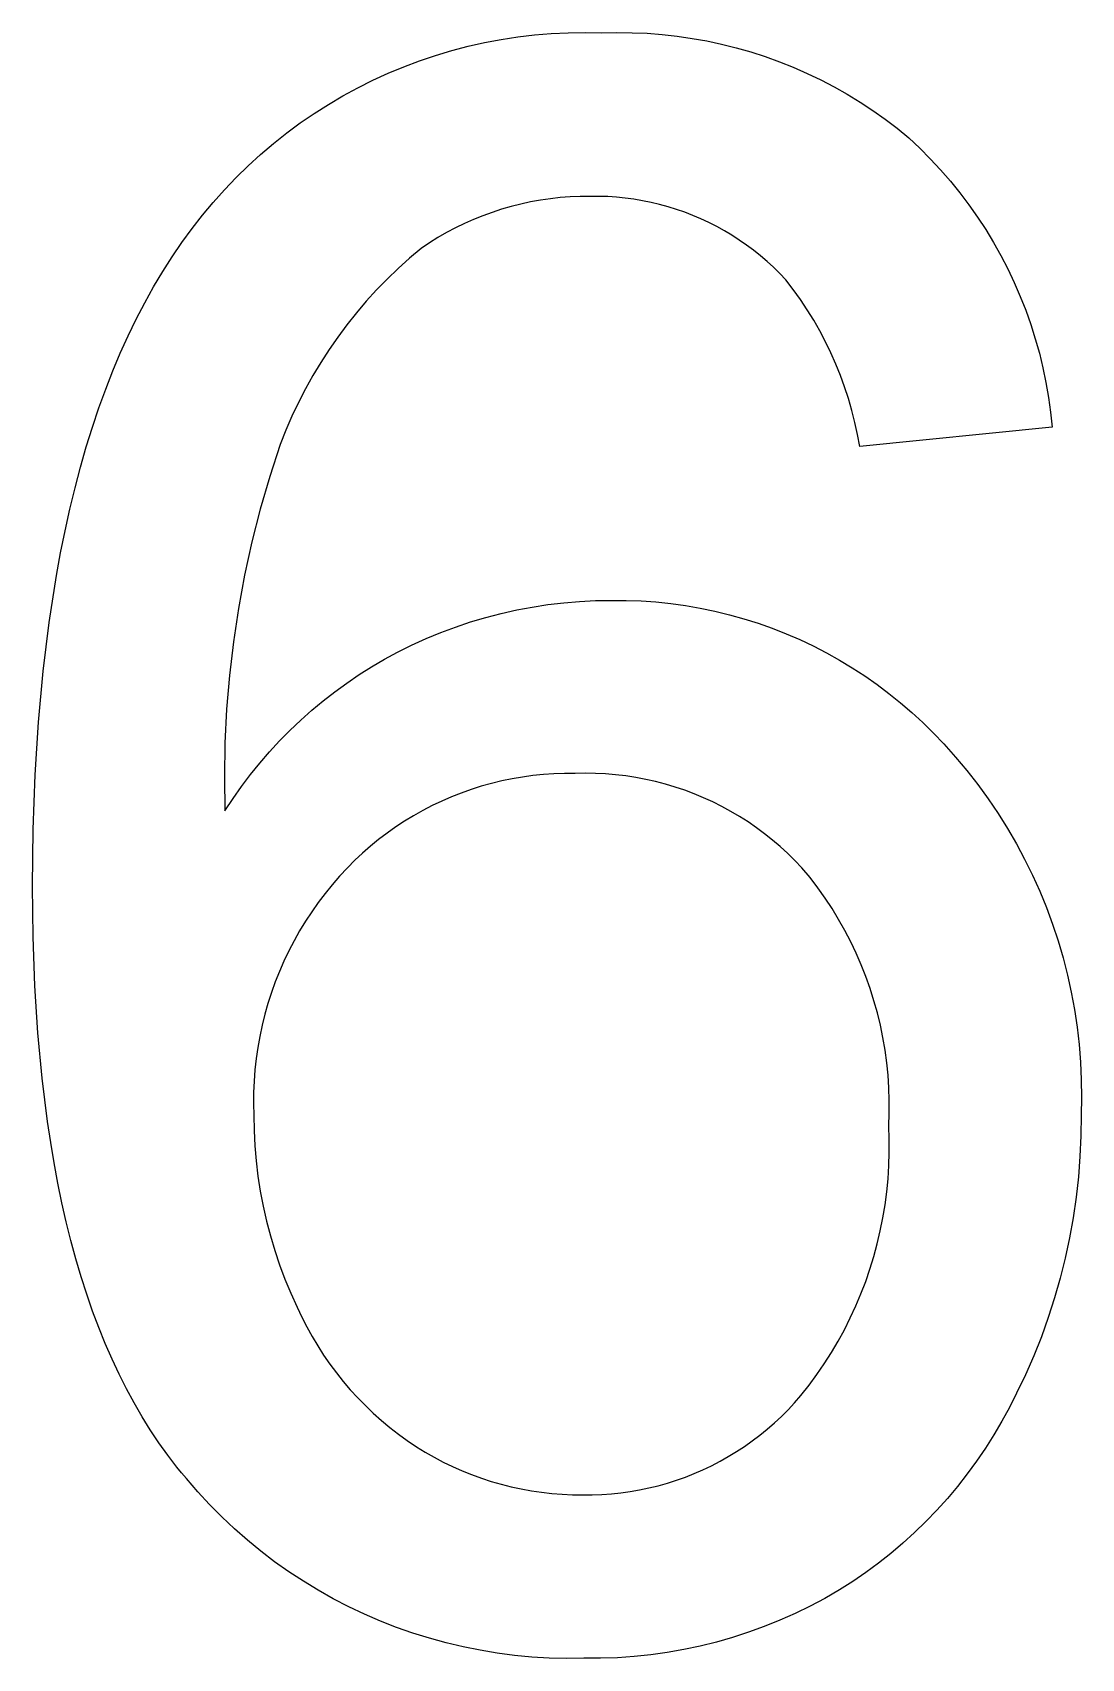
# Model space of a CAD drawing. Header units: millimetres. Extents: x 430 to 4403, y -1522 to 1254.
# Drawn here: x 3624.25 to 3643.31, y -1346.41 to -1316.85 of the extents above; entities that cross this region are included whole.
import ezdxf

# ---------------------------------------------------------------- set-up
doc = ezdxf.new("R2010")
doc.units = ezdxf.units.MM
doc.header["$MEASUREMENT"] = 0
doc.layers.add('Domyślny', color=7, linetype='Continuous', true_color=0x000000)

msp = doc.modelspace()

# ---------------------------------------------------------------- linework, layer by layer
at = {"layer": 'Domyślny'}
for p, q in [((3632.463, -1317.035), (3632.764, -1316.978)), ((3632.764, -1316.978), (3633.067, -1316.931)), ((3633.067, -1316.931), (3633.372, -1316.895)), ((3633.372, -1316.895), (3633.677, -1316.87)), ((3633.677, -1316.87), (3633.984, -1316.855)), ((3633.984, -1316.855), (3634.29, -1316.851)), ((3634.29, -1316.851), (3634.597, -1316.858)), ((3634.597, -1316.858), (3634.871, -1316.851)), ((3634.871, -1316.851), (3635.145, -1316.854)), ((3635.145, -1316.854), (3635.419, -1316.866)), ((3635.419, -1316.866), (3635.692, -1316.887)), ((3635.692, -1316.887), (3635.965, -1316.917)), ((3635.965, -1316.917), (3636.236, -1316.957)), ((3636.236, -1316.957), (3636.506, -1317.005)), ((3631.283, -1317.365), (3631.573, -1317.267)), ((3631.573, -1317.267), (3631.867, -1317.179)), ((3631.867, -1317.179), (3632.164, -1317.102)), ((3632.164, -1317.102), (3632.463, -1317.035)), ((3636.506, -1317.005), (3636.774, -1317.063)), ((3636.774, -1317.063), (3637.04, -1317.129)), ((3637.04, -1317.129), (3637.304, -1317.205)), ((3637.304, -1317.205), (3637.565, -1317.289)), ((3637.565, -1317.289), (3637.823, -1317.382)), ((3630.434, -1317.718), (3630.713, -1317.591)), ((3630.713, -1317.591), (3630.996, -1317.473)), ((3630.996, -1317.473), (3631.283, -1317.365)), ((3637.823, -1317.382), (3638.077, -1317.483)), ((3638.077, -1317.483), (3638.329, -1317.594)), ((3629.89, -1318.001), (3630.159, -1317.855)), ((3630.159, -1317.855), (3630.434, -1317.718)), ((3638.329, -1317.594), (3638.576, -1317.712)), ((3638.576, -1317.712), (3638.819, -1317.839)), ((3638.819, -1317.839), (3639.058, -1317.974)), ((3629.367, -1318.322), (3629.626, -1318.157)), ((3629.626, -1318.157), (3629.89, -1318.001)), ((3639.058, -1317.974), (3639.292, -1318.116)), ((3639.292, -1318.116), (3639.521, -1318.267)), ((3629.114, -1318.495), (3629.367, -1318.322)), ((3639.521, -1318.267), (3639.745, -1318.425)), ((3639.745, -1318.425), (3639.963, -1318.591)), ((3628.628, -1318.868), (3628.868, -1318.677)), ((3628.868, -1318.677), (3629.114, -1318.495)), ((3639.963, -1318.591), (3640.176, -1318.764)), ((3640.176, -1318.764), (3640.375, -1318.951)), ((3628.168, -1319.273), (3628.394, -1319.067)), ((3628.394, -1319.067), (3628.628, -1318.868)), ((3640.375, -1318.951), (3640.567, -1319.145)), ((3627.948, -1319.488), (3628.168, -1319.273)), ((3640.567, -1319.145), (3640.753, -1319.345)), ((3640.753, -1319.345), (3640.932, -1319.552)), ((3627.737, -1319.71), (3627.948, -1319.488)), ((3640.932, -1319.552), (3641.104, -1319.765)), ((3627.337, -1320.175), (3627.533, -1319.939)), ((3627.533, -1319.939), (3627.737, -1319.71)), ((3633.302, -1319.931), (3633.125, -1319.969)), ((3633.481, -1319.899), (3633.302, -1319.931)), ((3633.66, -1319.873), (3633.481, -1319.899)), ((3633.84, -1319.853), (3633.66, -1319.873)), ((3634.021, -1319.839), (3633.84, -1319.853)), ((3634.202, -1319.832), (3634.021, -1319.839)), ((3634.384, -1319.83), (3634.202, -1319.832)), ((3634.543, -1319.83), (3634.384, -1319.83)), ((3634.702, -1319.835), (3634.543, -1319.83)), ((3634.862, -1319.845), (3634.702, -1319.835)), ((3635.02, -1319.861), (3634.862, -1319.845)), ((3635.178, -1319.882), (3635.02, -1319.861)), ((3635.335, -1319.909), (3635.178, -1319.882)), ((3635.491, -1319.94), (3635.335, -1319.909)), ((3635.647, -1319.977), (3635.491, -1319.94)), ((3641.104, -1319.765), (3641.268, -1319.983)), ((3627.147, -1320.417), (3627.337, -1320.175)), ((3632.264, -1320.251), (3632.098, -1320.325)), ((3632.432, -1320.183), (3632.264, -1320.251)), ((3632.602, -1320.121), (3632.432, -1320.183)), ((3632.775, -1320.064), (3632.602, -1320.121)), ((3632.949, -1320.014), (3632.775, -1320.064)), ((3633.125, -1319.969), (3632.949, -1320.014)), ((3635.8, -1320.019), (3635.647, -1319.977)), ((3635.952, -1320.067), (3635.8, -1320.019)), ((3636.103, -1320.119), (3635.952, -1320.067)), ((3636.252, -1320.177), (3636.103, -1320.119)), ((3636.398, -1320.239), (3636.252, -1320.177)), ((3636.543, -1320.307), (3636.398, -1320.239)), ((3641.268, -1319.983), (3641.425, -1320.206)), ((3641.425, -1320.206), (3641.574, -1320.435)), ((3626.963, -1320.669), (3627.147, -1320.417)), ((3631.775, -1320.489), (3631.617, -1320.579)), ((3631.935, -1320.404), (3631.775, -1320.489)), ((3632.098, -1320.325), (3631.935, -1320.404)), ((3636.685, -1320.379), (3636.543, -1320.307)), ((3636.824, -1320.456), (3636.685, -1320.379)), ((3636.961, -1320.538), (3636.824, -1320.456)), ((3637.095, -1320.624), (3636.961, -1320.538)), ((3641.574, -1320.435), (3641.716, -1320.669)), ((3626.785, -1320.929), (3626.963, -1320.669)), ((3631.313, -1320.776), (3631.1, -1320.955)), ((3631.463, -1320.675), (3631.313, -1320.776)), ((3631.617, -1320.579), (3631.463, -1320.675)), ((3637.226, -1320.715), (3637.095, -1320.624)), ((3637.354, -1320.81), (3637.226, -1320.715)), ((3637.479, -1320.909), (3637.354, -1320.81)), ((3641.716, -1320.669), (3641.85, -1320.907)), ((3626.613, -1321.199), (3626.785, -1320.929)), ((3631.1, -1320.955), (3630.894, -1321.14)), ((3637.6, -1321.013), (3637.479, -1320.909)), ((3637.717, -1321.12), (3637.6, -1321.013)), ((3637.831, -1321.232), (3637.717, -1321.12)), ((3641.85, -1320.907), (3641.975, -1321.15)), ((3626.447, -1321.477), (3626.613, -1321.199)), ((3630.694, -1321.333), (3630.501, -1321.532)), ((3630.894, -1321.14), (3630.694, -1321.333)), ((3637.941, -1321.347), (3637.831, -1321.232)), ((3638.077, -1321.524), (3637.941, -1321.347)), ((3641.975, -1321.15), (3642.092, -1321.397)), ((3642.092, -1321.397), (3642.201, -1321.648)), ((3626.287, -1321.764), (3626.447, -1321.477)), ((3630.501, -1321.532), (3630.314, -1321.737)), ((3638.206, -1321.706), (3638.077, -1321.524)), ((3638.33, -1321.892), (3638.206, -1321.706)), ((3642.201, -1321.648), (3642.301, -1321.902)), ((3626.133, -1322.06), (3626.287, -1321.764)), ((3630.134, -1321.948), (3629.961, -1322.165)), ((3630.314, -1321.737), (3630.134, -1321.948)), ((3638.447, -1322.083), (3638.33, -1321.892)), ((3642.301, -1321.902), (3642.392, -1322.159)), ((3625.985, -1322.366), (3626.133, -1322.06)), ((3629.961, -1322.165), (3629.795, -1322.388)), ((3638.557, -1322.277), (3638.447, -1322.083)), ((3638.662, -1322.474), (3638.557, -1322.277)), ((3642.392, -1322.159), (3642.475, -1322.42)), ((3625.843, -1322.68), (3625.985, -1322.366)), ((3629.637, -1322.616), (3629.486, -1322.849)), ((3629.795, -1322.388), (3629.637, -1322.616)), ((3638.759, -1322.675), (3638.662, -1322.474)), ((3642.475, -1322.42), (3642.549, -1322.683)), ((3625.708, -1323.003), (3625.843, -1322.68)), ((3629.486, -1322.849), (3629.344, -1323.087)), ((3638.849, -1322.879), (3638.759, -1322.675)), ((3638.933, -1323.086), (3638.849, -1322.879)), ((3642.549, -1322.683), (3642.614, -1322.948)), ((3625.578, -1323.335), (3625.708, -1323.003)), ((3629.344, -1323.087), (3629.209, -1323.329)), ((3639.01, -1323.296), (3638.933, -1323.086)), ((3642.614, -1322.948), (3642.67, -1323.216)), ((3625.454, -1323.676), (3625.578, -1323.335)), ((3629.209, -1323.329), (3629.082, -1323.576)), ((3639.079, -1323.508), (3639.01, -1323.296)), ((3642.67, -1323.216), (3642.717, -1323.485)), ((3642.717, -1323.485), (3642.754, -1323.756)), ((3625.336, -1324.026), (3625.454, -1323.676)), ((3629.082, -1323.576), (3628.963, -1323.827)), ((3639.142, -1323.723), (3639.079, -1323.508)), ((3639.197, -1323.939), (3639.142, -1323.723)), ((3642.754, -1323.756), (3642.783, -1324.027)), ((3625.225, -1324.385), (3625.336, -1324.026)), ((3628.853, -1324.082), (3628.751, -1324.34)), ((3628.963, -1323.827), (3628.853, -1324.082)), ((3639.245, -1324.157), (3639.197, -1323.939)), ((3642.783, -1324.027), (3639.286, -1324.377)), ((3625.119, -1324.752), (3625.225, -1324.385)), ((3628.751, -1324.34), (3628.559, -1324.926)), ((3639.286, -1324.377), (3639.245, -1324.157)), ((3625.02, -1325.129), (3625.119, -1324.752)), ((3628.559, -1324.926), (3628.387, -1325.517)), ((3624.926, -1325.515), (3625.02, -1325.129)), ((3624.838, -1325.909), (3624.926, -1325.515)), ((3628.387, -1325.517), (3628.235, -1326.114)), ((3624.757, -1326.313), (3624.838, -1325.909)), ((3628.235, -1326.114), (3628.103, -1326.715)), ((3624.682, -1326.726), (3624.757, -1326.313)), ((3624.549, -1327.578), (3624.682, -1326.726)), ((3628.103, -1326.715), (3627.99, -1327.321)), ((3627.99, -1327.321), (3627.898, -1327.93)), ((3633.048, -1327.35), (3633.331, -1327.297)), ((3633.331, -1327.297), (3633.616, -1327.253)), ((3633.616, -1327.253), (3633.903, -1327.219)), ((3633.903, -1327.219), (3634.19, -1327.194)), ((3634.19, -1327.194), (3634.478, -1327.18)), ((3634.478, -1327.18), (3634.766, -1327.175)), ((3634.766, -1327.175), (3635.038, -1327.176)), ((3635.038, -1327.176), (3635.309, -1327.186)), ((3635.309, -1327.186), (3635.58, -1327.205)), ((3635.58, -1327.205), (3635.85, -1327.233)), ((3635.85, -1327.233), (3636.118, -1327.271)), ((3636.118, -1327.271), (3636.386, -1327.317)), ((3636.386, -1327.317), (3636.651, -1327.372)), ((3624.44, -1328.465), (3624.549, -1327.578)), ((3631.938, -1327.66), (3632.211, -1327.568)), ((3632.211, -1327.568), (3632.487, -1327.486)), ((3632.487, -1327.486), (3632.766, -1327.413)), ((3632.766, -1327.413), (3633.048, -1327.35)), ((3636.651, -1327.372), (3636.915, -1327.436)), ((3636.915, -1327.436), (3637.176, -1327.51)), ((3637.176, -1327.51), (3637.435, -1327.591)), ((3637.435, -1327.591), (3637.691, -1327.682)), ((3627.898, -1327.93), (3627.827, -1328.542)), ((3631.138, -1327.99), (3631.401, -1327.871)), ((3631.401, -1327.871), (3631.667, -1327.761)), ((3631.667, -1327.761), (3631.938, -1327.66)), ((3637.691, -1327.682), (3637.944, -1327.781)), ((3637.944, -1327.781), (3638.193, -1327.889)), ((3638.193, -1327.889), (3638.438, -1328.005)), ((3630.643, -1328.246), (3630.88, -1328.118)), ((3630.88, -1328.118), (3631.138, -1327.99)), ((3638.438, -1328.005), (3638.68, -1328.129)), ((3638.68, -1328.129), (3638.917, -1328.261)), ((3624.356, -1329.389), (3624.44, -1328.465)), ((3629.96, -1328.678), (3630.183, -1328.526)), ((3630.183, -1328.526), (3630.411, -1328.383)), ((3630.411, -1328.383), (3630.643, -1328.246)), ((3638.917, -1328.261), (3639.149, -1328.401)), ((3639.149, -1328.401), (3639.377, -1328.549)), ((3627.827, -1328.542), (3627.775, -1329.156)), ((3629.742, -1328.836), (3629.96, -1328.678)), ((3639.377, -1328.549), (3639.599, -1328.704)), ((3639.599, -1328.704), (3639.816, -1328.867)), ((3629.323, -1329.174), (3629.53, -1329.002)), ((3629.53, -1329.002), (3629.742, -1328.836)), ((3639.816, -1328.867), (3640.028, -1329.037)), ((3640.028, -1329.037), (3640.233, -1329.214)), ((3624.295, -1330.348), (3624.356, -1329.389)), ((3627.775, -1329.156), (3627.744, -1329.771)), ((3628.926, -1329.539), (3629.122, -1329.353)), ((3629.122, -1329.353), (3629.323, -1329.174)), ((3640.233, -1329.214), (3640.433, -1329.398)), ((3640.433, -1329.398), (3640.626, -1329.589)), ((3628.737, -1329.731), (3628.926, -1329.539)), ((3640.626, -1329.589), (3640.813, -1329.786)), ((3627.744, -1329.771), (3627.734, -1330.387)), ((3628.379, -1330.133), (3628.555, -1329.929)), ((3628.555, -1329.929), (3628.737, -1329.731)), ((3640.813, -1329.786), (3641.027, -1330.025)), ((3628.21, -1330.342), (3628.379, -1330.133)), ((3641.027, -1330.025), (3641.233, -1330.271)), ((3641.233, -1330.271), (3641.431, -1330.524)), ((3624.259, -1331.343), (3624.295, -1330.348)), ((3627.734, -1330.387), (3627.744, -1331.003)), ((3627.892, -1330.778), (3628.047, -1330.557)), ((3628.047, -1330.557), (3628.21, -1330.342)), ((3632.404, -1330.556), (3632.221, -1330.614)), ((3632.589, -1330.504), (3632.404, -1330.556)), ((3632.776, -1330.459), (3632.589, -1330.504)), ((3632.964, -1330.42), (3632.776, -1330.459)), ((3633.153, -1330.387), (3632.964, -1330.42)), ((3633.344, -1330.361), (3633.153, -1330.387)), ((3633.535, -1330.342), (3633.344, -1330.361)), ((3633.726, -1330.329), (3633.535, -1330.342)), ((3633.918, -1330.322), (3633.726, -1330.329)), ((3634.111, -1330.323), (3633.918, -1330.322)), ((3634.295, -1330.319), (3634.111, -1330.323)), ((3634.479, -1330.321), (3634.295, -1330.319)), ((3634.663, -1330.331), (3634.479, -1330.321)), ((3634.847, -1330.346), (3634.663, -1330.331)), ((3635.03, -1330.368), (3634.847, -1330.346)), ((3635.212, -1330.396), (3635.03, -1330.368)), ((3635.393, -1330.43), (3635.212, -1330.396)), ((3635.573, -1330.47), (3635.393, -1330.43)), ((3635.751, -1330.517), (3635.573, -1330.47)), ((3635.928, -1330.57), (3635.751, -1330.517)), ((3636.102, -1330.629), (3635.928, -1330.57)), ((3641.431, -1330.524), (3641.62, -1330.784)), ((3627.744, -1331.003), (3627.892, -1330.778)), ((3631.685, -1330.826), (3631.512, -1330.908)), ((3631.861, -1330.749), (3631.685, -1330.826)), ((3632.04, -1330.678), (3631.861, -1330.749)), ((3632.221, -1330.614), (3632.04, -1330.678)), ((3636.275, -1330.694), (3636.102, -1330.629)), ((3636.445, -1330.765), (3636.275, -1330.694)), ((3636.613, -1330.841), (3636.445, -1330.765)), ((3636.777, -1330.924), (3636.613, -1330.841)), ((3641.62, -1330.784), (3641.799, -1331.05)), ((3631.174, -1331.091), (3631.01, -1331.191)), ((3631.341, -1330.997), (3631.174, -1331.091)), ((3631.512, -1330.908), (3631.341, -1330.997)), ((3636.939, -1331.012), (3636.777, -1330.924)), ((3637.098, -1331.105), (3636.939, -1331.012)), ((3637.254, -1331.204), (3637.098, -1331.105)), ((3641.799, -1331.05), (3641.97, -1331.322)), ((3624.247, -1332.374), (3624.259, -1331.343)), ((3630.692, -1331.407), (3630.539, -1331.523)), ((3630.849, -1331.296), (3630.692, -1331.407)), ((3631.01, -1331.191), (3630.849, -1331.296)), ((3637.405, -1331.309), (3637.254, -1331.204)), ((3637.554, -1331.418), (3637.405, -1331.309)), ((3637.698, -1331.533), (3637.554, -1331.418)), ((3641.97, -1331.322), (3642.131, -1331.6)), ((3630.246, -1331.771), (3630.105, -1331.902)), ((3630.39, -1331.645), (3630.246, -1331.771)), ((3630.539, -1331.523), (3630.39, -1331.645)), ((3637.838, -1331.652), (3637.698, -1331.533)), ((3637.975, -1331.776), (3637.838, -1331.652)), ((3638.106, -1331.905), (3637.975, -1331.776)), ((3642.131, -1331.6), (3642.282, -1331.883)), ((3629.97, -1332.038), (3629.83, -1332.189)), ((3630.105, -1331.902), (3629.97, -1332.038)), ((3638.234, -1332.038), (3638.106, -1331.905)), ((3638.38, -1332.217), (3638.234, -1332.038)), ((3642.282, -1331.883), (3642.424, -1332.171)), ((3629.695, -1332.345), (3629.565, -1332.504)), ((3629.83, -1332.189), (3629.695, -1332.345)), ((3638.52, -1332.4), (3638.38, -1332.217)), ((3642.424, -1332.171), (3642.556, -1332.464)), ((3624.258, -1333.295), (3624.247, -1332.374)), ((3629.565, -1332.504), (3629.441, -1332.669)), ((3638.653, -1332.588), (3638.52, -1332.4)), ((3638.78, -1332.78), (3638.653, -1332.588)), ((3642.556, -1332.464), (3642.677, -1332.761)), ((3629.322, -1332.837), (3629.209, -1333.009)), ((3629.441, -1332.669), (3629.322, -1332.837)), ((3638.901, -1332.977), (3638.78, -1332.78)), ((3642.677, -1332.761), (3642.789, -1333.063)), ((3629.102, -1333.185), (3629.001, -1333.364)), ((3629.209, -1333.009), (3629.102, -1333.185)), ((3639.014, -1333.178), (3638.901, -1332.977)), ((3639.12, -1333.382), (3639.014, -1333.178)), ((3642.789, -1333.063), (3642.889, -1333.368)), ((3624.291, -1334.183), (3624.258, -1333.295)), ((3628.906, -1333.547), (3628.817, -1333.733)), ((3629.001, -1333.364), (3628.906, -1333.547)), ((3639.22, -1333.591), (3639.12, -1333.382)), ((3642.889, -1333.368), (3642.98, -1333.676)), ((3628.817, -1333.733), (3628.735, -1333.921)), ((3639.312, -1333.802), (3639.22, -1333.591)), ((3639.396, -1334.016), (3639.312, -1333.802)), ((3642.98, -1333.676), (3643.06, -1333.987)), ((3628.658, -1334.113), (3628.589, -1334.307)), ((3628.735, -1333.921), (3628.658, -1334.113)), ((3639.473, -1334.234), (3639.396, -1334.016)), ((3643.06, -1333.987), (3643.129, -1334.3)), ((3624.345, -1335.038), (3624.291, -1334.183)), ((3628.589, -1334.307), (3628.526, -1334.503)), ((3639.543, -1334.454), (3639.473, -1334.234)), ((3643.129, -1334.3), (3643.187, -1334.616)), ((3628.469, -1334.701), (3628.42, -1334.9)), ((3628.526, -1334.503), (3628.469, -1334.701)), ((3639.605, -1334.676), (3639.543, -1334.454)), ((3639.659, -1334.9), (3639.605, -1334.676)), ((3643.187, -1334.616), (3643.235, -1334.934)), ((3628.42, -1334.9), (3628.377, -1335.102)), ((3639.706, -1335.126), (3639.659, -1334.9)), ((3643.235, -1334.934), (3643.271, -1335.253)), ((3624.422, -1335.86), (3624.345, -1335.038)), ((3628.341, -1335.304), (3628.312, -1335.508)), ((3628.377, -1335.102), (3628.341, -1335.304)), ((3639.744, -1335.353), (3639.706, -1335.126)), ((3643.271, -1335.253), (3643.297, -1335.573)), ((3628.312, -1335.508), (3628.289, -1335.713)), ((3639.775, -1335.581), (3639.744, -1335.353)), ((3639.798, -1335.811), (3639.775, -1335.581)), ((3643.297, -1335.573), (3643.311, -1335.894)), ((3624.52, -1336.649), (3624.422, -1335.86)), ((3628.274, -1335.918), (3628.265, -1336.124)), ((3628.289, -1335.713), (3628.274, -1335.918)), ((3639.813, -1336.041), (3639.798, -1335.811)), ((3643.311, -1335.894), (3643.315, -1336.215)), ((3628.265, -1336.124), (3628.264, -1336.33)), ((3639.82, -1336.271), (3639.813, -1336.041)), ((3643.315, -1336.215), (3643.307, -1336.536)), ((3628.264, -1336.33), (3628.269, -1336.536)), ((3639.81, -1336.732), (3639.819, -1336.502)), ((3639.819, -1336.502), (3639.82, -1336.271)), ((3624.577, -1337.031), (3624.52, -1336.649)), ((3628.269, -1336.536), (3628.273, -1336.813)), ((3639.819, -1336.972), (3639.81, -1336.732)), ((3643.307, -1336.536), (3643.304, -1336.91)), ((3624.64, -1337.404), (3624.577, -1337.031)), ((3628.273, -1336.813), (3628.287, -1337.091)), ((3628.287, -1337.091), (3628.311, -1337.367)), ((3639.82, -1337.212), (3639.819, -1336.972)), ((3643.304, -1336.91), (3643.288, -1337.284)), ((3628.311, -1337.367), (3628.344, -1337.643)), ((3639.813, -1337.451), (3639.82, -1337.212)), ((3643.288, -1337.284), (3643.26, -1337.657)), ((3624.709, -1337.77), (3624.64, -1337.404)), ((3628.344, -1337.643), (3628.386, -1337.917)), ((3639.775, -1337.929), (3639.798, -1337.691)), ((3639.798, -1337.691), (3639.813, -1337.451)), ((3643.26, -1337.657), (3643.219, -1338.029)), ((3624.782, -1338.127), (3624.709, -1337.77)), ((3628.386, -1337.917), (3628.438, -1338.19)), ((3639.744, -1338.167), (3639.775, -1337.929)), ((3624.861, -1338.476), (3624.782, -1338.127)), ((3628.438, -1338.19), (3628.499, -1338.461)), ((3639.705, -1338.404), (3639.744, -1338.167)), ((3643.219, -1338.029), (3643.165, -1338.399)), ((3624.946, -1338.817), (3624.861, -1338.476)), ((3628.499, -1338.461), (3628.57, -1338.729)), ((3639.658, -1338.639), (3639.705, -1338.404)), ((3643.165, -1338.399), (3643.099, -1338.767)), ((3625.036, -1339.149), (3624.946, -1338.817)), ((3628.57, -1338.729), (3628.649, -1338.995)), ((3639.541, -1339.104), (3639.603, -1338.872)), ((3639.603, -1338.872), (3639.658, -1338.639)), ((3643.099, -1338.767), (3643.021, -1339.133)), ((3625.132, -1339.473), (3625.036, -1339.149)), ((3628.649, -1338.995), (3628.738, -1339.258)), ((3639.47, -1339.333), (3639.541, -1339.104)), ((3643.021, -1339.133), (3642.93, -1339.496)), ((3628.738, -1339.258), (3628.836, -1339.518)), ((3639.392, -1339.559), (3639.47, -1339.333)), ((3625.233, -1339.789), (3625.132, -1339.473)), ((3628.836, -1339.518), (3628.943, -1339.774)), ((3639.306, -1339.783), (3639.392, -1339.559)), ((3642.93, -1339.496), (3642.827, -1339.856)), ((3625.339, -1340.096), (3625.233, -1339.789)), ((3628.943, -1339.774), (3629.059, -1340.026)), ((3629.059, -1340.026), (3629.143, -1340.207)), ((3639.113, -1340.222), (3639.213, -1340.004)), ((3639.213, -1340.004), (3639.306, -1339.783)), ((3642.827, -1339.856), (3642.712, -1340.212)), ((3625.451, -1340.396), (3625.339, -1340.096)), ((3629.143, -1340.207), (3629.233, -1340.384)), ((3639.005, -1340.436), (3639.113, -1340.222)), ((3642.712, -1340.212), (3642.586, -1340.564)), ((3625.569, -1340.687), (3625.451, -1340.396)), ((3629.233, -1340.384), (3629.329, -1340.558)), ((3629.329, -1340.558), (3629.431, -1340.729)), ((3638.768, -1340.853), (3638.89, -1340.646)), ((3638.89, -1340.646), (3639.005, -1340.436)), ((3642.586, -1340.564), (3642.447, -1340.912)), ((3625.692, -1340.969), (3625.569, -1340.687)), ((3629.431, -1340.729), (3629.539, -1340.896)), ((3629.539, -1340.896), (3629.652, -1341.06)), ((3638.639, -1341.055), (3638.768, -1340.853)), ((3642.447, -1340.912), (3642.297, -1341.254)), ((3625.82, -1341.244), (3625.692, -1340.969)), ((3629.652, -1341.06), (3629.771, -1341.22)), ((3629.771, -1341.22), (3629.895, -1341.375)), ((3638.504, -1341.253), (3638.639, -1341.055)), ((3625.954, -1341.51), (3625.82, -1341.244)), ((3626.093, -1341.768), (3625.954, -1341.51)), ((3629.895, -1341.375), (3630.024, -1341.527)), ((3630.024, -1341.527), (3630.158, -1341.674)), ((3638.213, -1341.634), (3638.362, -1341.446)), ((3638.362, -1341.446), (3638.504, -1341.253)), ((3642.297, -1341.254), (3642.135, -1341.592)), ((3626.238, -1342.018), (3626.093, -1341.768)), ((3630.158, -1341.674), (3630.298, -1341.816)), ((3630.298, -1341.816), (3630.441, -1341.954)), ((3637.981, -1341.891), (3638.099, -1341.765)), ((3638.099, -1341.765), (3638.213, -1341.634)), ((3642.135, -1341.592), (3642.007, -1341.848)), ((3626.388, -1342.259), (3626.238, -1342.018)), ((3630.441, -1341.954), (3630.59, -1342.086)), ((3630.59, -1342.086), (3630.742, -1342.214)), ((3637.732, -1342.131), (3637.859, -1342.013)), ((3637.859, -1342.013), (3637.981, -1341.891)), ((3641.87, -1342.101), (3641.724, -1342.348)), ((3642.007, -1341.848), (3641.87, -1342.101)), ((3626.544, -1342.493), (3626.388, -1342.259)), ((3630.742, -1342.214), (3630.899, -1342.336)), ((3630.899, -1342.336), (3631.06, -1342.453)), ((3637.329, -1342.459), (3637.467, -1342.354)), ((3637.467, -1342.354), (3637.601, -1342.245)), ((3637.601, -1342.245), (3637.732, -1342.131)), ((3641.724, -1342.348), (3641.571, -1342.59)), ((3626.705, -1342.717), (3626.544, -1342.493)), ((3626.871, -1342.934), (3626.705, -1342.717)), ((3631.06, -1342.453), (3631.225, -1342.565)), ((3631.225, -1342.565), (3631.385, -1342.663)), ((3631.385, -1342.663), (3631.548, -1342.756)), ((3636.895, -1342.743), (3637.043, -1342.653)), ((3637.043, -1342.653), (3637.188, -1342.558)), ((3637.188, -1342.558), (3637.329, -1342.459)), ((3641.571, -1342.59), (3641.409, -1342.827)), ((3626.957, -1343.039), (3626.871, -1342.934)), ((3631.548, -1342.756), (3631.714, -1342.844)), ((3631.714, -1342.844), (3631.883, -1342.925)), ((3631.883, -1342.925), (3632.055, -1343.001)), ((3632.055, -1343.001), (3632.229, -1343.071)), ((3636.276, -1343.051), (3636.434, -1342.982)), ((3636.434, -1342.982), (3636.591, -1342.908)), ((3636.591, -1342.908), (3636.744, -1342.828)), ((3636.744, -1342.828), (3636.895, -1342.743)), ((3641.409, -1342.827), (3641.239, -1343.059)), ((3627.043, -1343.142), (3626.957, -1343.039)), ((3627.249, -1343.382), (3627.043, -1343.142)), ((3632.229, -1343.071), (3632.406, -1343.136)), ((3632.406, -1343.136), (3632.584, -1343.194)), ((3632.584, -1343.194), (3632.765, -1343.246)), ((3632.765, -1343.246), (3632.947, -1343.292)), ((3632.947, -1343.292), (3633.13, -1343.331)), ((3635.452, -1343.313), (3635.62, -1343.272)), ((3635.62, -1343.272), (3635.787, -1343.225)), ((3635.787, -1343.225), (3635.952, -1343.172)), ((3635.952, -1343.172), (3636.115, -1343.114)), ((3636.115, -1343.114), (3636.276, -1343.051)), ((3641.062, -1343.284), (3640.877, -1343.504)), ((3641.239, -1343.059), (3641.062, -1343.284)), ((3627.464, -1343.613), (3627.249, -1343.382)), ((3633.13, -1343.331), (3633.315, -1343.365)), ((3633.315, -1343.365), (3633.501, -1343.392)), ((3633.501, -1343.392), (3633.687, -1343.413)), ((3633.687, -1343.413), (3633.875, -1343.428)), ((3633.875, -1343.428), (3634.062, -1343.436)), ((3634.062, -1343.436), (3634.25, -1343.438)), ((3634.25, -1343.438), (3634.423, -1343.437)), ((3634.423, -1343.437), (3634.596, -1343.431)), ((3634.596, -1343.431), (3634.769, -1343.419)), ((3634.769, -1343.419), (3634.941, -1343.401)), ((3634.941, -1343.401), (3635.112, -1343.378)), ((3635.112, -1343.378), (3635.283, -1343.348)), ((3635.283, -1343.348), (3635.452, -1343.313)), ((3640.877, -1343.504), (3640.685, -1343.717)), ((3627.686, -1343.838), (3627.464, -1343.613)), ((3627.916, -1344.054), (3627.686, -1343.838)), ((3640.685, -1343.717), (3640.486, -1343.924)), ((3628.153, -1344.262), (3627.916, -1344.054)), ((3640.28, -1344.124), (3640.068, -1344.317)), ((3640.486, -1343.924), (3640.28, -1344.124)), ((3628.397, -1344.462), (3628.153, -1344.262)), ((3628.648, -1344.654), (3628.397, -1344.462)), ((3640.068, -1344.317), (3639.849, -1344.502)), ((3628.906, -1344.836), (3628.648, -1344.654)), ((3639.624, -1344.681), (3639.393, -1344.851)), ((3639.849, -1344.502), (3639.624, -1344.681)), ((3629.17, -1345.009), (3628.906, -1344.836)), ((3629.439, -1345.173), (3629.17, -1345.009)), ((3639.157, -1345.014), (3638.915, -1345.168)), ((3639.393, -1344.851), (3639.157, -1345.014)), ((3629.714, -1345.328), (3629.439, -1345.173)), ((3629.995, -1345.473), (3629.714, -1345.328)), ((3638.651, -1345.32), (3638.382, -1345.462)), ((3638.915, -1345.168), (3638.651, -1345.32)), ((3630.28, -1345.608), (3629.995, -1345.473)), ((3630.57, -1345.733), (3630.28, -1345.608)), ((3638.108, -1345.595), (3637.83, -1345.719)), ((3638.382, -1345.462), (3638.108, -1345.595)), ((3630.864, -1345.848), (3630.57, -1345.733)), ((3631.162, -1345.952), (3630.864, -1345.848)), ((3631.463, -1346.047), (3631.162, -1345.952)), ((3637.261, -1345.936), (3636.972, -1346.03)), ((3637.547, -1345.832), (3637.261, -1345.936)), ((3637.83, -1345.719), (3637.547, -1345.832)), ((3631.767, -1346.13), (3631.463, -1346.047)), ((3632.075, -1346.203), (3631.767, -1346.13)), ((3632.384, -1346.265), (3632.075, -1346.203)), ((3632.695, -1346.317), (3632.384, -1346.265)), ((3636.086, -1346.25), (3635.786, -1346.303)), ((3636.383, -1346.187), (3636.086, -1346.25)), ((3636.679, -1346.114), (3636.383, -1346.187)), ((3636.972, -1346.03), (3636.679, -1346.114)), ((3633.008, -1346.357), (3632.695, -1346.317)), ((3633.323, -1346.387), (3633.008, -1346.357)), ((3633.638, -1346.406), (3633.323, -1346.387)), ((3633.953, -1346.414), (3633.638, -1346.406)), ((3634.269, -1346.41), (3633.953, -1346.414)), ((3634.573, -1346.41), (3634.269, -1346.41)), ((3634.878, -1346.399), (3634.573, -1346.41)), ((3635.181, -1346.378), (3634.878, -1346.399)), ((3635.484, -1346.346), (3635.181, -1346.378)), ((3635.786, -1346.303), (3635.484, -1346.346))]:
    msp.add_line(p, q, dxfattribs=at)

doc.saveas('drawing.dxf')
